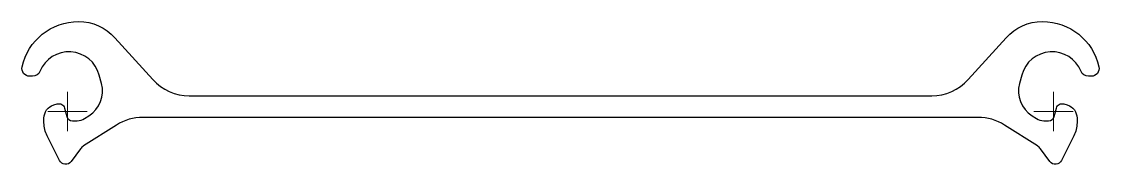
# Model space of a CAD drawing. Header units: millimetres. Extents: x -23 to 526, y -27 to 46.
import ezdxf

# ---------------------------------------------------------------- set-up
doc = ezdxf.new("R2010")
doc.units = ezdxf.units.MM
doc.layers.add('ref', color=4, linetype='Continuous', lineweight=5)

# ---------------------------------------------------------------- blocks, each defined once
blk = doc.blocks.new('AS500-11.0')
blk.add_lwpolyline([(478.79, 37.73, -0.212557), (497.37, 46, -0.351882), (526.17, 22.86, -0.479419), (522.27, 18), (520.77, 18, -0.305615), (517.06, 20.5, 0.719736), (486.77, 18.64), (485.62, 14.35, 0.327333), (492.05, -2.18), (494.28, -3.6, 0.142766), (498.04, -4.7), (500.44, -4.7, 0.339454), (503.34, -2.48), (504.48, 1.77, -0.424475), (508.25, 3.87), (510.05, 3.32, -0.329751), (515, -3.38), (515, -5.75, -0.116146), (513.42, -12.44), (507.13, -25.06, -0.560027), (501.19, -25.58), (496.39, -19.1, 0.091887), (494.79, -17.61), (478.01, -6.92, 0.142766), (464.57, -3), (38.43, -3, 0.142766), (24.99, -6.92), (8.21, -17.61, 0.091887), (6.61, -19.1), (1.81, -25.58, -0.560027), (-4.13, -25.06), (-10.42, -12.44, -0.116146), (-12, -5.75), (-12, -3.38, -0.329751), (-7.05, 3.32), (-5.25, 3.87, -0.424475), (-1.48, 1.77), (-0.34, -2.48, 0.339454), (2.56, -4.7), (4.96, -4.7, 0.142766), (8.72, -3.6), (10.95, -2.18, 0.327333), (17.38, 14.35), (16.23, 18.64, 0.719736), (-14.06, 20.5, -0.305615), (-17.77, 18), (-19.27, 18, -0.479419), (-23.17, 22.86, -0.351882), (5.63, 46, -0.212557), (24.21, 37.73), (43.53, 16.27, 0.212557), (62.11, 8), (440.89, 8, 0.212557), (459.47, 16.27)], format="xyb", close=True)
at = {"layer": 'ref'}
for p, q in [((0, -10), (0, 10)), ((503, -10), (503, 10)), ((10, 0), (-10, 0)), ((513, 0), (493, 0))]:
    blk.add_line(p, q, dxfattribs=at)

msp = doc.modelspace()

# ---------------------------------------------------------------- block references
msp.add_blockref('AS500-11.0', (0, 0))

doc.saveas('drawing.dxf')
